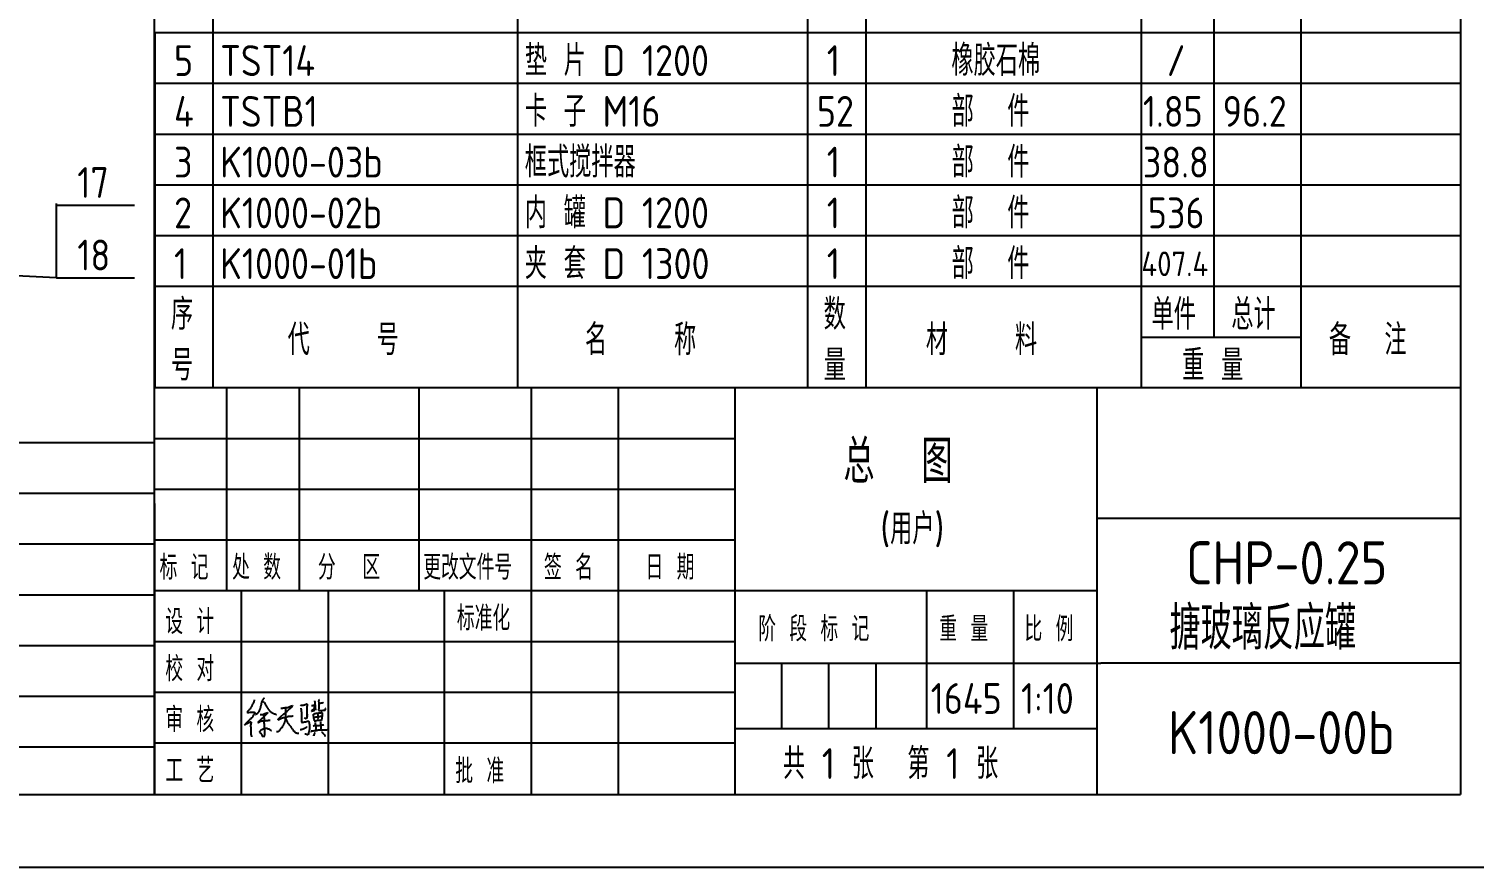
# Model space of a CAD drawing. Extents: x 26 to 65864, y -126 to 468.
# Drawn here: x 238.7 to 437.9, y -126.1 to -10.5 of the extents above; entities that cross this region are included whole.
import ezdxf

# ---------------------------------------------------------------- set-up
doc = ezdxf.new("R2010")
doc.units = 0
doc.layers.add('2', color=134, linetype='CONTINUOUS')
doc.layers.add('3', color=7, linetype='CONTINUOUS')
doc.styles.get("Standard").update_dxf_attribs({"font": 'gbenor.shx', "bigfont": 'gbcbig.shx'})

msp = doc.modelspace()

# ---------------------------------------------------------------- linework, layer by layer
at = {"layer": '2'}
for p, q in [((436.02, 457.87), (436.02, -116.13)), ((255.97, -116), (255.97, 44.97)), ((264.03, 44.97), (264.03, -60.03)), ((306.03, 44.97), (306.03, -60.03)), ((346.03, 44.97), (346.03, -60.03)), ((354.03, 44.97), (354.03, -60.03)), ((392.03, 44.97), (392.03, -60.03)), ((414.03, 44.97), (414.03, -60.03)), ((256.03, -11.03), (256.03, -60.03)), ((256.03, -46.03), (436.03, -46.03)), ((255.97, -60), (435.97, -60)), ((265.97, -88), (265.97, -60)), ((275.97, -88), (275.97, -60)), ((292.47, -88), (292.47, -60)), ((307.97, -88.5), (307.97, -60)), ((319.97, -91), (319.97, -60)), ((335.97, -60), (335.97, -116.13)), ((385.97, -116.13), (385.97, -60)), ((255.97, -76), (255.97, -116)), ((385.97, -78), (435.97, -78)), ((255.97, -81), (335.97, -81)), ((255.97, -88), (385.97, -88)), ((267.97, -116), (267.97, -88)), ((279.97, -116), (279.97, -88)), ((295.97, -116), (295.97, -88)), ((307.97, -116), (307.97, -88.5)), ((319.97, -116), (319.97, -88.5)), ((362.47, -107), (362.47, -88)), ((374.47, -107), (374.47, -88)), ((335.97, -98), (386.47, -98)), ((435.97, -98), (386.47, -98)), ((335.97, -107), (385.97, -107)), ((92.02, -116.13), (436.02, -116.13))]:
    msp.add_line(p, q, dxfattribs=at)
at = {"layer": '3'}
for p, q in [((402.03, 44.97), (402.03, -53.03)), ((256.03, -11.03), (436.03, -11.03)), ((256.03, -18.03), (436.03, -18.03)), ((256.03, -25.03), (436.03, -25.03)), ((256.03, -32.03), (436.03, -32.03)), ((242.46, -44.84), (242.46, -34.63)), ((242.46, -34.84), (253.21, -34.84)), ((256.03, -39.03), (436.03, -39.03)), ((162.77, -40.85), (242.4, -44.82)), ((242.46, -44.84), (253.21, -44.84)), ((242.46, -44.84), (253.21, -44.84)), ((392.03, -53.03), (414.03, -53.03)), ((76.59, -67.56), (255.97, -67.56)), ((255.97, -67), (335.97, -67)), ((76.59, -74.56), (255.97, -74.56)), ((255.97, -74), (335.97, -74)), ((76.59, -81.56), (255.97, -81.56)), ((76.59, -88.56), (255.97, -88.56)), ((76.59, -95.56), (255.97, -95.56)), ((255.97, -95), (335.97, -95)), ((342.47, -107), (342.47, -98)), ((348.97, -107), (348.97, -98)), ((355.47, -107), (355.47, -98)), ((76.65, -102.56), (255.97, -102.56)), ((255.97, -102), (335.97, -102)), ((269.56, -103.57), (269.52, -103.62)), ((269.59, -103.5), (269.56, -103.57)), ((269.62, -103.43), (269.59, -103.5)), ((269.65, -103.35), (269.62, -103.43)), ((269.68, -103.26), (269.65, -103.35)), ((269.7, -103.18), (269.68, -103.26)), ((269.72, -103.1), (269.7, -103.18)), ((269.73, -103.05), (269.72, -103.1)), ((270.69, -103.58), (270.68, -103.63)), ((270.7, -103.52), (270.69, -103.58)), ((270.71, -103.47), (270.7, -103.52)), ((270.72, -103.41), (270.71, -103.47)), ((270.74, -103.35), (270.72, -103.41)), ((270.76, -103.29), (270.74, -103.35)), ((270.78, -103.23), (270.76, -103.29)), ((270.82, -103.18), (270.78, -103.23)), ((270.81, -103.22), (270.79, -103.21)), ((270.85, -103.25), (270.81, -103.22)), ((270.85, -103.12), (270.82, -103.18)), ((270.89, -103.07), (270.85, -103.12)), ((270.88, -103.27), (270.85, -103.25)), ((270.91, -103.29), (270.88, -103.27)), ((270.93, -103.02), (270.89, -103.07)), ((270.94, -103.31), (270.91, -103.29)), ((270.97, -102.97), (270.93, -103.02)), ((270.96, -103.34), (270.94, -103.31)), ((270.99, -103.36), (270.96, -103.34)), ((271, -102.92), (270.97, -102.97)), ((271.02, -103.38), (270.99, -103.36)), ((271.03, -102.87), (271, -102.92)), ((271.06, -103.41), (271.02, -103.38)), ((271.06, -102.82), (271.03, -102.87)), ((271.06, -102.82), (271.08, -102.79)), ((271.09, -103.43), (271.06, -103.41)), ((271.09, -102.85), (271.1, -102.79)), ((271.11, -103.44), (271.09, -103.43)), ((271.13, -103.45), (271.11, -103.44)), ((271.14, -103.44), (271.17, -103.56)), ((271.17, -103.56), (271.22, -103.67)), ((278.08, -103.27), (278.07, -103.19)), ((278.08, -103.27), (278.08, -103.36)), ((278.08, -103.36), (278.09, -103.46)), ((278.09, -103.46), (278.1, -103.54)), ((278.1, -103.54), (278.1, -103.62)), ((278.62, -103.14), (278.61, -103.21)), ((278.61, -103.21), (278.61, -103.27)), ((278.61, -103.27), (278.61, -103.33)), ((278.61, -103.33), (278.62, -103.39)), ((278.62, -103.01), (278.62, -103.08)), ((278.62, -103.08), (278.62, -103.14)), ((278.62, -103.39), (278.63, -103.44)), ((278.63, -103.44), (278.63, -103.5)), ((278.63, -103.5), (278.64, -103.55)), ((278.64, -103.55), (278.64, -103.6)), ((278.64, -103.57), (278.66, -103.56)), ((278.64, -103.6), (278.64, -103.66)), ((278.67, -102.9), (278.66, -102.9)), ((278.66, -103.56), (278.69, -103.55)), ((278.69, -103.55), (278.73, -103.54)), ((278.73, -103.54), (278.77, -103.53)), ((278.77, -103.53), (278.81, -103.51)), ((278.81, -103.51), (278.86, -103.5)), ((278.86, -103.5), (278.9, -103.49)), ((278.9, -103.49), (278.95, -103.48)), ((278.95, -103.48), (278.99, -103.48)), ((278.99, -103.48), (279.03, -103.47)), ((279.03, -103.47), (279.07, -103.46)), ((279.07, -103.46), (279.11, -103.46)), ((279.11, -103.46), (279.15, -103.46)), ((279.15, -103.46), (279.18, -103.45)), ((279.18, -103.45), (279.21, -103.44)), ((279.21, -103.44), (279.23, -103.43)), ((279.23, -103.43), (279.25, -103.41)), ((279.25, -103.41), (279.27, -103.4)), ((279.27, -103.4), (279.28, -103.38)), ((279.28, -103.38), (279.29, -103.37)), ((268.8, -104.67), (268.76, -104.73)), ((268.76, -104.73), (268.76, -104.77)), ((268.76, -104.77), (268.83, -104.8)), ((268.86, -104.61), (268.8, -104.67)), ((268.83, -104.8), (268.98, -104.8)), ((268.93, -104.54), (268.86, -104.61)), ((268.99, -104.48), (268.93, -104.54)), ((268.98, -104.8), (269.17, -104.78)), ((269.05, -104.42), (268.99, -104.48)), ((269.09, -104.37), (269.05, -104.42)), ((269.13, -104.33), (269.09, -104.37)), ((269.16, -104.28), (269.13, -104.33)), ((269.2, -104.23), (269.16, -104.28)), ((269.17, -104.78), (269.39, -104.76)), ((269.23, -104.18), (269.2, -104.23)), ((269.27, -104.13), (269.23, -104.18)), ((269.3, -104.08), (269.27, -104.13)), ((269.34, -105.59), (269.28, -105.64)), ((269.33, -104.02), (269.3, -104.08)), ((269.35, -103.97), (269.33, -104.02)), ((269.39, -105.54), (269.34, -105.59)), ((269.38, -103.91), (269.35, -103.97)), ((269.41, -103.85), (269.38, -103.91)), ((269.39, -104.76), (269.58, -104.75)), ((269.44, -105.49), (269.39, -105.54)), ((269.43, -103.79), (269.41, -103.85)), ((269.46, -103.73), (269.43, -103.79)), ((269.48, -105.44), (269.44, -105.49)), ((269.49, -103.68), (269.46, -103.73)), ((269.51, -105.39), (269.48, -105.44)), ((269.52, -103.62), (269.49, -103.68)), ((269.53, -105.34), (269.51, -105.39)), ((269.55, -105.29), (269.53, -105.34)), ((269.59, -105.22), (269.55, -105.29)), ((269.58, -104.75), (269.72, -104.77)), ((269.63, -105.15), (269.59, -105.22)), ((269.69, -105.06), (269.63, -105.15)), ((269.75, -104.97), (269.69, -105.06)), ((269.72, -104.77), (269.79, -104.81)), ((269.79, -104.88), (269.75, -104.97)), ((269.79, -104.81), (269.79, -104.88)), ((269.95, -105.11), (269.92, -105.13)), ((270, -105.07), (269.95, -105.11)), ((270.05, -105.04), (270, -105.07)), ((270.11, -104.99), (270.05, -105.04)), ((270.16, -104.95), (270.11, -104.99)), ((270.2, -104.91), (270.16, -104.95)), ((270.24, -104.86), (270.2, -104.91)), ((270.27, -104.81), (270.24, -104.86)), ((270.3, -104.76), (270.27, -104.81)), ((270.33, -104.71), (270.3, -104.76)), ((270.36, -104.65), (270.33, -104.71)), ((270.4, -104.58), (270.36, -104.65)), ((270.43, -104.52), (270.4, -104.58)), ((270.46, -104.45), (270.43, -104.52)), ((270.49, -104.38), (270.46, -104.45)), ((270.51, -104.31), (270.49, -104.38)), ((270.53, -104.24), (270.51, -104.31)), ((270.55, -104.17), (270.53, -104.24)), ((270.53, -105.08), (270.59, -105.07)), ((270.57, -104.11), (270.55, -104.17)), ((270.58, -104.05), (270.57, -104.11)), ((270.6, -103.99), (270.58, -104.05)), ((270.59, -105.07), (270.66, -105.07)), ((270.61, -103.93), (270.6, -103.99)), ((270.63, -103.88), (270.61, -103.93)), ((270.64, -103.83), (270.63, -103.88)), ((270.65, -103.78), (270.64, -103.83)), ((270.66, -103.73), (270.65, -103.78)), ((270.67, -103.68), (270.66, -103.73)), ((270.66, -105.07), (270.74, -105.07)), ((270.68, -103.63), (270.67, -103.68)), ((270.74, -105.07), (270.81, -105.07)), ((271.05, -105.4), (270.75, -105.67)), ((270.81, -105.07), (270.88, -105.07)), ((270.88, -105.07), (270.93, -105.06)), ((270.93, -105.06), (270.98, -105.05)), ((270.97, -105.05), (270.99, -105.14)), ((270.98, -105.05), (271.03, -105.04)), ((270.99, -105.14), (271.02, -105.26)), ((271.02, -105.26), (271.04, -105.38)), ((271.03, -105.04), (271.1, -105.01)), ((271.04, -105.38), (271.06, -105.51)), ((271.32, -105.15), (271.05, -105.4)), ((271.06, -105.51), (271.08, -105.62)), ((271.1, -105.01), (271.2, -104.96)), ((271.2, -104.96), (271.32, -104.9)), ((271.22, -103.67), (271.27, -103.76)), ((271.27, -103.76), (271.32, -103.84)), ((271.32, -103.84), (271.38, -103.91)), ((271.32, -104.9), (271.45, -104.85)), ((271.51, -104.95), (271.32, -105.15)), ((271.38, -103.91), (271.42, -103.98)), ((271.42, -103.98), (271.47, -104.05)), ((271.45, -104.85), (271.55, -104.82)), ((271.47, -104.05), (271.5, -104.11)), ((271.5, -104.11), (271.54, -104.17)), ((271.58, -104.85), (271.51, -104.95)), ((271.54, -104.17), (271.58, -104.23)), ((271.55, -104.82), (271.58, -104.85)), ((271.58, -104.23), (271.61, -104.29)), ((271.61, -104.29), (271.65, -104.34)), ((271.65, -104.34), (271.69, -104.4)), ((271.69, -104.4), (271.74, -104.45)), ((271.74, -104.45), (271.79, -104.51)), ((271.79, -104.51), (271.84, -104.57)), ((271.84, -104.57), (271.9, -104.63)), ((271.9, -104.63), (271.96, -104.68)), ((271.96, -104.68), (272.02, -104.73)), ((272.02, -104.73), (272.08, -104.78)), ((272.08, -104.78), (272.14, -104.82)), ((272.14, -104.82), (272.19, -104.85)), ((272.19, -104.85), (272.24, -104.87)), ((272.24, -104.87), (272.29, -104.89)), ((272.29, -104.89), (272.34, -104.91)), ((272.34, -104.91), (272.39, -104.93)), ((272.39, -104.93), (272.44, -104.95)), ((272.44, -104.95), (272.49, -104.97)), ((272.49, -104.97), (272.55, -104.99)), ((272.55, -104.99), (272.6, -105.01)), ((272.6, -105.01), (272.65, -105.03)), ((272.65, -105.03), (272.7, -105.05)), ((272.7, -105.05), (272.75, -105.07)), ((272.75, -105.07), (272.79, -105.09)), ((272.79, -105.09), (272.82, -105.1)), ((273.37, -105.39), (273.08, -105.66)), ((273.29, -105.66), (273.47, -105.57)), ((273.77, -105.04), (273.37, -105.39)), ((273.38, -104.23), (273.44, -104.22)), ((273.44, -104.22), (273.52, -104.2)), ((273.47, -105.57), (273.61, -105.52)), ((273.52, -104.2), (273.61, -104.19)), ((273.61, -104.19), (273.7, -104.18)), ((273.61, -105.52), (273.72, -105.5)), ((273.7, -104.18), (273.79, -104.16)), ((273.72, -105.5), (273.81, -105.5)), ((274.2, -104.65), (273.77, -105.04)), ((273.79, -104.16), (273.88, -104.15)), ((273.81, -105.5), (273.88, -105.51)), ((273.88, -104.15), (273.96, -104.14)), ((273.88, -105.51), (273.95, -105.51)), ((273.95, -105.51), (274.01, -105.49)), ((273.96, -104.14), (274.03, -104.14)), ((274.01, -105.49), (274.08, -105.47)), ((274.04, -104.37), (274.02, -104.44)), ((274.02, -104.44), (274.02, -104.52)), ((274.02, -104.52), (274.02, -104.61)), ((274.02, -104.61), (274.02, -104.69)), ((274.02, -104.69), (274.03, -104.77)), ((274.02, -105.53), (274.05, -105.6)), ((274.03, -105.55), (274.02, -105.64)), ((274.03, -104.14), (274.1, -104.13)), ((274.03, -104.77), (274.04, -104.84)), ((274.04, -105.36), (274.03, -105.46)), ((274.03, -105.46), (274.03, -105.55)), ((274.06, -104.3), (274.04, -104.37)), ((274.04, -104.84), (274.04, -104.91)), ((274.04, -104.91), (274.05, -104.97)), ((274.05, -104.97), (274.04, -105.03)), ((274.04, -105.03), (274.04, -105.1)), ((274.04, -105.1), (274.04, -105.17)), ((274.04, -105.17), (274.04, -105.26)), ((274.04, -105.26), (274.04, -105.36)), ((274.05, -105.6), (274.09, -105.7)), ((274.08, -104.24), (274.06, -104.3)), ((274.11, -104.19), (274.08, -104.24)), ((274.08, -105.47), (274.15, -105.43)), ((274.1, -104.13), (274.16, -104.13)), ((274.13, -104.16), (274.11, -104.19)), ((274.15, -105.43), (274.22, -105.4)), ((274.16, -104.13), (274.21, -104.13)), ((274.6, -104.29), (274.2, -104.65)), ((274.21, -104.13), (274.27, -104.13)), ((274.22, -105.4), (274.29, -105.37)), ((274.27, -104.13), (274.33, -104.11)), ((274.29, -105.37), (274.36, -105.35)), ((274.33, -104.11), (274.43, -104.08)), ((274.36, -105.35), (274.44, -105.33)), ((274.43, -104.08), (274.55, -104.02)), ((274.44, -105.33), (274.51, -105.32)), ((274.51, -105.32), (274.59, -105.31)), ((274.55, -104.02), (274.72, -103.94)), ((274.59, -105.31), (274.68, -105.31)), ((274.89, -104.01), (274.6, -104.29)), ((274.68, -105.31), (274.77, -105.3)), ((274.72, -103.94), (274.88, -103.87)), ((274.77, -105.3), (274.86, -105.29)), ((274.86, -105.29), (274.95, -105.29)), ((274.88, -103.87), (274.99, -103.83)), ((275.01, -103.87), (274.89, -104.01)), ((274.95, -105.29), (275.02, -105.28)), ((274.99, -103.83), (275.01, -103.87)), ((275.02, -105.28), (275.09, -105.28)), ((276.09, -103.82), (276.14, -103.81)), ((276.14, -103.81), (276.21, -103.81)), ((276.16, -104.2), (276.16, -104.24)), ((276.16, -104.24), (276.17, -104.31)), ((276.17, -104.31), (276.18, -104.39)), ((276.18, -104.39), (276.19, -104.48)), ((276.19, -104.48), (276.2, -104.58)), ((276.2, -104.58), (276.21, -104.67)), ((276.21, -103.81), (276.29, -103.8)), ((276.21, -104.67), (276.23, -104.77)), ((276.23, -104.77), (276.24, -104.87)), ((276.24, -104.87), (276.24, -104.96)), ((276.24, -104.96), (276.25, -105.05)), ((276.25, -105.29), (276.24, -105.37)), ((276.24, -105.37), (276.24, -105.46)), ((276.24, -105.46), (276.24, -105.55)), ((276.24, -105.55), (276.25, -105.66)), ((276.25, -105.05), (276.25, -105.13)), ((276.25, -105.13), (276.25, -105.21)), ((276.25, -105.21), (276.25, -105.29)), ((276.29, -103.8), (276.37, -103.79)), ((276.37, -103.79), (276.44, -103.78)), ((276.44, -103.78), (276.51, -103.78)), ((276.51, -103.78), (276.57, -103.77)), ((276.57, -103.77), (276.62, -103.76)), ((276.62, -103.76), (276.68, -103.74)), ((276.66, -105.54), (276.65, -105.53)), ((276.67, -105.56), (276.66, -105.54)), ((276.69, -105.58), (276.67, -105.56)), ((276.68, -103.74), (276.74, -103.72)), ((276.7, -105.6), (276.69, -105.58)), ((276.72, -105.61), (276.7, -105.6)), ((276.74, -103.72), (276.81, -103.68)), ((276.81, -103.68), (276.87, -103.65)), ((276.87, -103.65), (276.94, -103.63)), ((276.94, -103.63), (276.99, -103.63)), ((276.97, -105.59), (276.96, -105.61)), ((276.98, -104.09), (276.97, -104.16)), ((276.97, -104.16), (276.97, -104.22)), ((276.97, -104.22), (276.97, -104.27)), ((276.97, -104.27), (276.97, -104.32)), ((276.97, -104.32), (276.98, -104.37)), ((276.98, -105.56), (276.97, -105.59)), ((277, -103.99), (276.98, -104.09)), ((276.98, -104.37), (276.98, -104.42)), ((276.98, -104.42), (276.98, -104.48)), ((276.98, -104.48), (276.99, -104.55)), ((276.99, -105.5), (276.98, -105.53)), ((276.98, -105.53), (276.98, -105.56)), ((276.99, -103.63), (277.02, -103.65)), ((276.99, -104.55), (276.99, -104.62)), ((276.99, -104.62), (276.99, -104.7)), ((276.99, -104.7), (276.99, -104.79)), ((276.99, -104.79), (277, -104.89)), ((277, -105.42), (276.99, -105.46)), ((276.99, -105.46), (276.99, -105.5)), ((277.02, -103.89), (277, -103.99)), ((277, -104.89), (277, -105)), ((277, -105), (277.01, -105.12)), ((277.01, -105.34), (277, -105.38)), ((277, -105.38), (277, -105.42)), ((277.01, -105.13), (277.01, -105.12)), ((277.01, -105.12), (277.01, -105.18)), ((277.01, -105.15), (277.01, -105.13)), ((277.01, -105.17), (277.01, -105.15)), ((277.01, -105.19), (277.01, -105.17)), ((277.01, -105.21), (277.01, -105.19)), ((277.01, -105.23), (277.01, -105.21)), ((277.01, -105.24), (277.01, -105.23)), ((277.01, -105.25), (277.01, -105.24)), ((277.01, -105.26), (277.01, -105.25)), ((277.01, -105.27), (277.01, -105.26)), ((277.01, -105.28), (277.01, -105.27)), ((277.01, -105.29), (277.01, -105.28)), ((277.01, -105.28), (277.01, -105.3)), ((277.01, -105.3), (277.01, -105.29)), ((277.01, -105.31), (277.01, -105.3)), ((277.01, -105.3), (277.01, -105.3)), ((277.01, -105.3), (277.01, -105.34)), ((277.02, -103.65), (277.03, -103.71)), ((277.03, -103.79), (277.02, -103.89)), ((277.03, -103.71), (277.03, -103.79)), ((277.6, -103.82), (277.61, -103.82)), ((277.61, -103.82), (277.65, -103.82)), ((277.64, -104.57), (277.61, -104.6)), ((277.61, -104.6), (277.62, -104.6)), ((277.62, -104.6), (277.66, -104.6)), ((277.68, -104.54), (277.64, -104.57)), ((277.65, -103.82), (277.69, -103.83)), ((277.66, -104.6), (277.72, -104.59)), ((277.75, -104.49), (277.68, -104.54)), ((277.69, -103.83), (277.73, -103.83)), ((277.72, -104.59), (277.78, -104.58)), ((277.73, -103.83), (277.78, -103.82)), ((277.81, -104.44), (277.75, -104.49)), ((277.78, -103.82), (277.83, -103.81)), ((277.78, -104.58), (277.84, -104.56)), ((277.87, -104.4), (277.81, -104.44)), ((277.83, -103.81), (277.88, -103.8)), ((277.84, -104.56), (277.89, -104.55)), ((277.86, -105.04), (277.86, -105.08)), ((277.86, -105.08), (277.86, -105.13)), ((277.86, -105.13), (277.87, -105.19)), ((277.92, -104.35), (277.87, -104.4)), ((277.87, -105.19), (277.87, -105.25)), ((277.87, -105.25), (277.87, -105.31)), ((277.87, -105.31), (277.88, -105.35)), ((277.88, -103.8), (277.93, -103.8)), ((277.88, -105.35), (277.88, -105.39)), ((277.88, -105.39), (277.88, -105.43)), ((277.88, -105.43), (277.89, -105.46)), ((277.89, -104.55), (277.93, -104.54)), ((277.89, -105.46), (277.89, -105.49)), ((277.89, -105.49), (277.9, -105.52)), ((277.9, -105.52), (277.9, -105.55)), ((277.9, -105.55), (277.91, -105.59)), ((277.91, -105.59), (277.91, -105.62)), ((277.95, -104.31), (277.92, -104.35)), ((277.92, -105), (277.95, -104.99)), ((277.93, -103.8), (277.97, -103.8)), ((277.93, -104.54), (277.96, -104.53)), ((277.97, -104.27), (277.95, -104.31)), ((277.95, -104.99), (278, -104.97)), ((277.96, -104.53), (277.99, -104.52)), ((277.97, -103.8), (278, -103.8)), ((277.98, -104.23), (277.97, -104.27)), ((277.97, -105.47), (278, -105.46)), ((277.99, -104.15), (277.98, -104.19)), ((277.98, -104.19), (277.98, -104.23)), ((278, -104.06), (277.99, -104.11)), ((277.99, -104.11), (277.99, -104.15)), ((277.99, -104.52), (278.01, -104.51)), ((278, -103.8), (278.02, -103.82)), ((278.01, -103.98), (278, -104.02)), ((278, -104.02), (278, -104.06)), ((278, -104.97), (278.06, -104.96)), ((278, -105.46), (278.06, -105.45)), ((278.02, -103.93), (278.01, -103.98)), ((278.01, -104.51), (278.03, -104.5)), ((278.02, -103.82), (278.02, -103.85)), ((278.02, -103.85), (278.02, -103.89)), ((278.02, -103.89), (278.02, -103.93)), ((278.03, -104.5), (278.04, -104.49)), ((278.04, -104.49), (278.06, -104.48)), ((278.06, -104.48), (278.07, -104.47)), ((278.06, -104.96), (278.12, -104.94)), ((278.06, -105.45), (278.12, -105.44)), ((278.07, -104.47), (278.07, -104.47)), ((278.1, -103.62), (278.1, -103.69)), ((278.1, -103.69), (278.11, -103.74)), ((278.11, -103.74), (278.11, -103.8)), ((278.11, -103.8), (278.12, -103.86)), ((278.12, -103.86), (278.13, -103.93)), ((278.12, -104.94), (278.18, -104.93)), ((278.12, -105.44), (278.19, -105.42)), ((278.13, -103.93), (278.14, -104.01)), ((278.15, -104.15), (278.13, -104.17)), ((278.13, -104.17), (278.13, -104.17)), ((278.14, -104.01), (278.15, -104.09)), ((278.15, -104.09), (278.15, -104.15)), ((278.15, -104.18), (278.15, -104.2)), ((278.15, -104.2), (278.15, -104.22)), ((278.15, -104.22), (278.15, -104.25)), ((278.15, -104.25), (278.15, -104.27)), ((278.15, -104.27), (278.15, -104.3)), ((278.15, -104.3), (278.16, -104.32)), ((278.16, -104.32), (278.16, -104.35)), ((278.16, -104.35), (278.17, -104.37)), ((278.17, -104.37), (278.17, -104.39)), ((278.17, -104.39), (278.18, -104.41)), ((278.18, -104.41), (278.18, -104.43)), ((278.18, -104.43), (278.18, -104.45)), ((278.18, -104.45), (278.18, -104.47)), ((278.18, -104.47), (278.18, -104.48)), ((278.18, -104.48), (278.18, -104.49)), ((278.18, -104.93), (278.23, -104.92)), ((278.19, -105.42), (278.25, -105.41)), ((278.23, -104.92), (278.29, -104.91)), ((278.25, -105.41), (278.31, -105.41)), ((278.29, -104.91), (278.33, -104.91)), ((278.31, -105.41), (278.37, -105.4)), ((278.33, -104.91), (278.38, -104.9)), ((278.37, -105.4), (278.42, -105.39)), ((278.38, -104.9), (278.43, -104.9)), ((278.42, -105.39), (278.47, -105.39)), ((278.43, -104.9), (278.48, -104.89)), ((278.46, -104.94), (278.46, -104.96)), ((278.46, -104.96), (278.47, -105)), ((278.47, -105), (278.47, -105.05)), ((278.47, -105.05), (278.48, -105.1)), ((278.47, -105.39), (278.52, -105.38)), ((278.48, -104.89), (278.52, -104.89)), ((278.48, -105.1), (278.48, -105.15)), ((278.48, -105.15), (278.48, -105.19)), ((278.48, -105.19), (278.49, -105.23)), ((278.49, -105.23), (278.49, -105.27)), ((278.49, -105.27), (278.49, -105.31)), ((278.49, -105.31), (278.49, -105.35)), ((278.49, -105.35), (278.49, -105.39)), ((278.49, -105.39), (278.49, -105.42)), ((278.49, -105.42), (278.49, -105.46)), ((278.49, -105.46), (278.49, -105.5)), ((278.49, -105.5), (278.5, -105.54)), ((278.5, -105.54), (278.5, -105.58)), ((278.5, -105.58), (278.51, -105.61)), ((278.52, -104.89), (278.57, -104.88)), ((278.52, -105.38), (278.56, -105.37)), ((278.56, -105.37), (278.6, -105.37)), ((278.57, -104.88), (278.61, -104.87)), ((278.6, -104.41), (278.59, -104.44)), ((278.59, -104.44), (278.59, -104.46)), ((278.59, -104.46), (278.59, -104.48)), ((278.59, -104.48), (278.6, -104.5)), ((278.61, -104.35), (278.6, -104.38)), ((278.6, -104.38), (278.6, -104.41)), ((278.6, -104.5), (278.62, -104.51)), ((278.6, -105.37), (278.65, -105.36)), ((278.62, -104.32), (278.61, -104.35)), ((278.61, -104.87), (278.65, -104.86)), ((278.63, -104.29), (278.62, -104.32)), ((278.62, -104.51), (278.64, -104.52)), ((278.64, -103.66), (278.63, -103.71)), ((278.64, -104.04), (278.63, -104.06)), ((278.63, -104.06), (278.63, -104.08)), ((278.63, -104.08), (278.63, -104.1)), ((278.63, -104.1), (278.63, -104.12)), ((278.63, -104.12), (278.63, -104.14)), ((278.63, -104.14), (278.63, -104.15)), ((278.63, -104.15), (278.63, -104.17)), ((278.63, -104.17), (278.63, -104.19)), ((278.63, -104.19), (278.63, -104.21)), ((278.64, -104.2), (278.63, -104.19)), ((278.63, -104.21), (278.63, -104.24)), ((278.63, -104.24), (278.63, -104.26)), ((278.63, -104.26), (278.63, -104.29)), ((278.64, -103.74), (278.64, -103.76)), ((278.64, -103.76), (278.64, -103.8)), ((278.64, -103.8), (278.64, -103.83)), ((278.64, -103.83), (278.64, -103.87)), ((278.64, -103.87), (278.64, -103.91)), ((278.64, -103.91), (278.64, -103.94)), ((278.64, -103.94), (278.64, -103.97)), ((278.64, -103.97), (278.64, -103.99)), ((278.64, -103.99), (278.64, -104.02)), ((278.64, -104.02), (278.64, -104.04)), ((278.64, -104.52), (278.67, -104.53)), ((278.65, -104.86), (278.69, -104.86)), ((278.65, -105.36), (278.69, -105.35)), ((278.67, -104.53), (278.7, -104.54)), ((278.69, -104.86), (278.73, -104.85)), ((278.69, -105.35), (278.74, -105.34)), ((278.7, -104.54), (278.73, -104.54)), ((278.73, -104.54), (278.75, -104.54)), ((278.73, -104.85), (278.76, -104.85)), ((278.74, -105.34), (278.78, -105.34)), ((278.75, -104.54), (278.77, -104.54)), ((278.76, -104.85), (278.8, -104.84)), ((278.77, -104.54), (278.79, -104.54)), ((278.78, -105.34), (278.83, -105.33)), ((278.79, -104.54), (278.81, -104.54)), ((278.8, -104.84), (278.85, -104.83)), ((278.81, -104.54), (278.84, -104.54)), ((278.83, -105.33), (278.88, -105.33)), ((278.84, -104.54), (278.86, -104.53)), ((278.85, -104.83), (278.9, -104.83)), ((278.86, -104.53), (278.89, -104.53)), ((278.88, -105.33), (278.92, -105.33)), ((278.89, -104.53), (278.92, -104.53)), ((278.9, -104.83), (278.95, -104.82)), ((278.92, -104.53), (278.96, -104.52)), ((278.92, -105.33), (278.95, -105.33)), ((278.95, -104.82), (279, -104.82)), ((278.96, -104.52), (278.99, -104.52)), ((278.99, -104.52), (279.03, -104.52)), ((279, -104.82), (279.05, -104.82)), ((279.03, -104.52), (279.08, -104.51)), ((279.04, -105.52), (279.03, -105.56)), ((279.03, -105.56), (279.03, -105.57)), ((279.03, -105.56), (279.03, -105.59)), ((279.03, -105.57), (279.03, -105.6)), ((279.03, -105.59), (279.03, -105.62)), ((279.03, -105.6), (279.03, -105.62)), ((279.05, -105.49), (279.04, -105.52)), ((279.05, -104.82), (279.08, -104.83)), ((279.06, -105.45), (279.05, -105.49)), ((279.07, -105.41), (279.06, -105.45)), ((279.08, -105.37), (279.07, -105.41)), ((279.08, -104.51), (279.12, -104.51)), ((279.08, -104.83), (279.1, -104.86)), ((279.09, -105.32), (279.08, -105.37)), ((279.1, -104.96), (279.09, -104.99)), ((279.09, -104.99), (279.09, -105.03)), ((279.09, -105.03), (279.09, -105.06)), ((279.09, -105.06), (279.09, -105.09)), ((279.09, -105.09), (279.1, -105.13)), ((279.1, -105.28), (279.09, -105.32)), ((279.1, -104.86), (279.11, -104.89)), ((279.11, -104.89), (279.1, -104.92)), ((279.1, -104.92), (279.1, -104.96)), ((279.1, -105.13), (279.1, -105.16)), ((279.1, -105.16), (279.1, -105.2)), ((279.1, -105.2), (279.1, -105.24)), ((279.1, -105.24), (279.1, -105.28)), ((279.12, -104.51), (279.16, -104.51)), ((279.16, -104.51), (279.2, -104.5)), ((279.2, -104.5), (279.24, -104.5)), ((279.24, -104.5), (279.28, -104.49)), ((279.28, -104.49), (279.31, -104.49)), ((279.31, -104.49), (279.35, -104.48)), ((279.35, -104.48), (279.38, -104.48)), ((279.38, -104.48), (279.41, -104.48)), ((279.41, -104.48), (279.43, -104.47)), ((279.43, -104.47), (279.46, -104.47)), ((279.46, -104.47), (279.48, -104.47)), ((279.48, -104.47), (279.5, -104.47)), ((279.5, -104.47), (279.52, -104.46)), ((279.52, -104.26), (279.51, -104.25)), ((279.53, -104.27), (279.52, -104.26)), ((279.52, -104.46), (279.54, -104.45)), ((279.54, -104.28), (279.53, -104.27)), ((279.55, -104.3), (279.54, -104.28)), ((279.54, -104.45), (279.55, -104.44)), ((279.56, -104.31), (279.55, -104.3)), ((279.55, -104.44), (279.56, -104.43)), ((279.57, -104.33), (279.56, -104.31)), ((279.56, -104.43), (279.57, -104.41)), ((279.57, -104.35), (279.57, -104.33)), ((279.57, -104.37), (279.57, -104.35)), ((279.57, -104.39), (279.57, -104.37)), ((279.57, -104.41), (279.57, -104.39)), ((268.37, -106.56), (268.53, -106.45)), ((268.39, -106.54), (268.37, -106.56)), ((268.42, -106.49), (268.39, -106.54)), ((268.46, -106.44), (268.42, -106.49)), ((268.51, -106.38), (268.46, -106.44)), ((268.57, -106.32), (268.51, -106.38)), ((268.53, -106.45), (268.71, -106.34)), ((268.63, -106.26), (268.57, -106.32)), ((268.69, -106.19), (268.63, -106.26)), ((268.76, -106.13), (268.69, -106.19)), ((268.71, -106.34), (268.9, -106.24)), ((268.83, -106.06), (268.76, -106.13)), ((268.9, -106), (268.83, -106.06)), ((268.97, -105.93), (268.9, -106)), ((268.9, -106.24), (269.07, -106.16)), ((269.03, -105.87), (268.97, -105.93)), ((269.09, -105.81), (269.03, -105.87)), ((269.07, -106.16), (269.2, -106.11)), ((269.16, -105.75), (269.09, -105.81)), ((269.22, -105.7), (269.16, -105.75)), ((269.2, -106.11), (269.28, -106.11)), ((269.28, -105.64), (269.22, -105.7)), ((269.24, -106.44), (269.23, -106.55)), ((269.23, -106.55), (269.23, -106.65)), ((269.23, -106.65), (269.23, -106.74)), ((269.23, -106.74), (269.24, -106.83)), ((269.26, -106.34), (269.24, -106.44)), ((269.24, -106.83), (269.25, -106.92)), ((269.25, -106.92), (269.26, -107)), ((269.26, -107.26), (269.25, -107.35)), ((269.25, -107.35), (269.25, -107.44)), ((269.25, -107.44), (269.25, -107.54)), ((269.25, -107.54), (269.26, -107.64)), ((269.29, -106.24), (269.26, -106.34)), ((269.26, -107), (269.26, -107.09)), ((269.26, -107.09), (269.26, -107.17)), ((269.26, -107.17), (269.26, -107.26)), ((269.28, -106.11), (269.3, -106.16)), ((269.3, -106.16), (269.29, -106.24)), ((270.29, -106.1), (270.22, -106.19)), ((270.22, -106.19), (270.25, -106.2)), ((270.25, -106.2), (270.35, -106.15)), ((270.48, -105.92), (270.29, -106.1)), ((270.35, -106.15), (270.48, -106.08)), ((270.75, -105.67), (270.48, -105.92)), ((270.48, -106.08), (270.62, -106.02)), ((270.51, -107.45), (270.53, -107.39)), ((270.52, -107.51), (270.51, -107.45)), ((270.54, -107.57), (270.52, -107.51)), ((270.53, -107.39), (270.57, -107.33)), ((270.58, -107.63), (270.54, -107.57)), ((270.57, -107.33), (270.63, -107.27)), ((270.62, -106.02), (270.74, -105.97)), ((270.63, -107.27), (270.7, -107.22)), ((270.7, -107.22), (270.78, -107.17)), ((270.74, -105.97), (270.83, -105.96)), ((270.78, -107.17), (270.87, -107.12)), ((270.83, -105.96), (270.91, -105.95)), ((270.87, -107.12), (270.96, -107.07)), ((270.91, -105.95), (270.99, -105.96)), ((270.96, -107.07), (271.05, -107.04)), ((270.99, -105.96), (271.06, -105.96)), ((271.05, -107.04), (271.15, -107.01)), ((271.07, -105.93), (271.06, -105.99)), ((271.06, -105.96), (271.13, -105.96)), ((271.06, -105.99), (271.06, -106.06)), ((271.06, -106.06), (271.06, -106.13)), ((271.06, -106.13), (271.07, -106.21)), ((271.08, -105.8), (271.07, -105.86)), ((271.07, -105.86), (271.07, -105.93)), ((271.07, -106.21), (271.07, -106.3)), ((271.07, -106.3), (271.08, -106.38)), ((271.08, -105.62), (271.08, -105.72)), ((271.08, -105.72), (271.08, -105.8)), ((271.08, -106.38), (271.09, -106.48)), ((271.09, -106.48), (271.09, -106.57)), ((271.09, -106.57), (271.09, -106.67)), ((271.09, -106.67), (271.1, -106.77)), ((271.1, -106.77), (271.1, -106.86)), ((271.1, -106.86), (271.11, -106.95)), ((271.11, -106.95), (271.11, -107.03)), ((271.11, -107.03), (271.12, -107.11)), ((271.12, -107.11), (271.13, -107.19)), ((271.13, -105.96), (271.21, -105.95)), ((271.13, -107.19), (271.14, -107.27)), ((271.14, -107.27), (271.14, -107.35)), ((271.14, -107.35), (271.15, -107.43)), ((271.15, -107.01), (271.25, -106.99)), ((271.15, -107.43), (271.15, -107.51)), ((271.15, -107.51), (271.16, -107.59)), ((271.16, -107.59), (271.15, -107.66)), ((271.21, -105.95), (271.3, -105.93)), ((271.25, -106.99), (271.35, -106.98)), ((271.3, -105.93), (271.39, -105.92)), ((271.35, -106.98), (271.46, -106.99)), ((271.39, -105.92), (271.49, -105.9)), ((271.46, -106.99), (271.56, -107.01)), ((271.49, -105.9), (271.59, -105.89)), ((271.56, -107.01), (271.66, -107.04)), ((271.59, -105.89), (271.68, -105.88)), ((271.66, -107.04), (271.76, -107.08)), ((271.68, -105.88), (271.78, -105.88)), ((271.76, -107.08), (271.85, -107.12)), ((271.78, -105.88), (271.86, -105.87)), ((271.85, -107.12), (271.94, -107.18)), ((271.86, -105.87), (271.93, -105.87)), ((271.94, -107.18), (272.01, -107.23)), ((272.01, -107.23), (272.08, -107.28)), ((272.08, -107.28), (272.11, -107.31)), ((272.84, -107.48), (272.81, -107.47)), ((272.89, -107.49), (272.84, -107.48)), ((272.94, -107.49), (272.89, -107.49)), ((273, -107.49), (272.94, -107.49)), ((273.08, -105.66), (272.97, -105.79)), ((272.97, -105.79), (272.99, -105.8)), ((272.99, -105.8), (273.12, -105.75)), ((273.05, -107.47), (273, -107.49)), ((273.09, -107.43), (273.05, -107.47)), ((273.13, -107.38), (273.09, -107.43)), ((273.12, -105.75), (273.29, -105.66)), ((273.17, -107.32), (273.13, -107.38)), ((273.2, -107.25), (273.17, -107.32)), ((273.25, -107.19), (273.2, -107.25)), ((273.3, -107.12), (273.25, -107.19)), ((273.35, -107.07), (273.3, -107.12)), ((273.41, -107.01), (273.35, -107.07)), ((273.46, -106.95), (273.41, -107.01)), ((273.51, -106.9), (273.46, -106.95)), ((273.56, -106.83), (273.51, -106.9)), ((273.6, -106.77), (273.56, -106.83)), ((273.64, -106.71), (273.6, -106.77)), ((273.67, -106.64), (273.64, -106.71)), ((273.71, -106.58), (273.67, -106.64)), ((273.73, -106.53), (273.71, -106.58)), ((273.76, -106.47), (273.73, -106.53)), ((273.79, -106.42), (273.76, -106.47)), ((273.81, -106.36), (273.79, -106.42)), ((273.84, -106.3), (273.81, -106.36)), ((273.86, -106.24), (273.84, -106.3)), ((273.88, -106.17), (273.86, -106.24)), ((273.91, -106.1), (273.88, -106.17)), ((273.93, -106.03), (273.91, -106.1)), ((273.95, -105.96), (273.93, -106.03)), ((273.97, -105.9), (273.95, -105.96)), ((273.98, -105.84), (273.97, -105.9)), ((274, -105.78), (273.98, -105.84)), ((274.01, -105.72), (274, -105.78)), ((274.02, -105.64), (274.01, -105.72)), ((274.09, -105.7), (274.13, -105.81)), ((274.13, -105.81), (274.18, -105.91)), ((274.18, -105.91), (274.22, -106.01)), ((274.22, -106.01), (274.25, -106.08)), ((274.25, -106.08), (274.28, -106.14)), ((274.28, -106.14), (274.31, -106.19)), ((274.31, -106.19), (274.33, -106.24)), ((274.33, -106.24), (274.37, -106.29)), ((274.37, -106.29), (274.41, -106.34)), ((274.41, -106.34), (274.46, -106.39)), ((274.46, -106.39), (274.51, -106.45)), ((274.51, -106.45), (274.56, -106.5)), ((274.56, -106.5), (274.61, -106.56)), ((274.61, -106.56), (274.65, -106.61)), ((274.65, -106.61), (274.68, -106.66)), ((274.68, -106.66), (274.71, -106.71)), ((274.71, -106.71), (274.74, -106.76)), ((274.74, -106.76), (274.77, -106.8)), ((274.77, -106.8), (274.8, -106.86)), ((274.8, -106.86), (274.83, -106.91)), ((274.83, -106.91), (274.87, -106.97)), ((274.87, -106.97), (274.91, -107.02)), ((274.91, -107.02), (274.96, -107.08)), ((274.96, -107.08), (275, -107.15)), ((275, -107.15), (275.06, -107.21)), ((275.06, -107.21), (275.11, -107.28)), ((275.11, -107.28), (275.17, -107.34)), ((275.17, -107.34), (275.23, -107.4)), ((275.23, -107.4), (275.29, -107.46)), ((275.29, -107.46), (275.36, -107.52)), ((275.36, -107.52), (275.42, -107.56)), ((275.42, -107.56), (275.49, -107.6)), ((276.08, -107.15), (276.13, -107.15)), ((276.13, -107.15), (276.2, -107.13)), ((276.2, -107.13), (276.28, -107.12)), ((276.25, -105.95), (276.24, -106.03)), ((276.24, -106.03), (276.24, -106.09)), ((276.24, -106.09), (276.24, -106.13)), ((276.24, -106.13), (276.25, -106.16)), ((276.25, -105.66), (276.25, -105.76)), ((276.25, -105.76), (276.25, -105.86)), ((276.25, -105.86), (276.25, -105.95)), ((276.25, -106.16), (276.28, -106.18)), ((276.28, -106.18), (276.33, -106.18)), ((276.28, -107.12), (276.37, -107.09)), ((276.33, -106.18), (276.4, -106.16)), ((276.37, -107.09), (276.44, -107.07)), ((276.4, -106.16), (276.47, -106.14)), ((276.44, -107.07), (276.52, -107.04)), ((276.47, -106.14), (276.55, -106.12)), ((276.52, -107.04), (276.58, -107)), ((276.55, -106.12), (276.63, -106.1)), ((276.58, -107), (276.64, -106.97)), ((276.63, -106.1), (276.7, -106.09)), ((276.64, -106.97), (276.7, -106.93)), ((276.7, -106.09), (276.77, -106.08)), ((276.7, -106.93), (276.76, -106.9)), ((276.74, -105.63), (276.72, -105.61)), ((276.76, -105.64), (276.74, -105.63)), ((276.77, -105.65), (276.76, -105.64)), ((276.76, -106.9), (276.82, -106.87)), ((276.79, -105.65), (276.77, -105.65)), ((276.77, -106.08), (276.83, -106.08)), ((276.8, -105.65), (276.79, -105.65)), ((276.81, -105.66), (276.8, -105.65)), ((276.82, -105.66), (276.81, -105.66)), ((276.84, -105.66), (276.82, -105.66)), ((276.82, -106.87), (276.88, -106.84)), ((276.83, -106.08), (276.88, -106.07)), ((276.85, -105.65), (276.84, -105.66)), ((276.86, -105.65), (276.85, -105.65)), ((276.88, -105.65), (276.86, -105.65)), ((276.9, -105.65), (276.88, -105.65)), ((276.88, -106.07), (276.93, -106.06)), ((276.88, -106.84), (276.94, -106.81)), ((276.92, -105.65), (276.9, -105.65)), ((276.93, -105.64), (276.92, -105.65)), ((276.95, -105.63), (276.93, -105.64)), ((276.93, -106.06), (276.97, -106.05)), ((276.94, -106.81), (276.99, -106.79)), ((276.96, -105.61), (276.95, -105.63)), ((276.97, -106.05), (277.01, -106.03)), ((276.99, -106.79), (277.02, -106.78)), ((277.01, -106.03), (277.05, -106.01)), ((277.05, -106.01), (277.08, -105.99)), ((277.08, -105.99), (277.11, -105.97)), ((277.11, -105.97), (277.14, -105.97)), ((277.14, -105.97), (277.16, -105.97)), ((277.16, -105.97), (277.19, -105.98)), ((277.19, -105.98), (277.21, -105.99)), ((277.21, -105.99), (277.23, -106.02)), ((277.23, -107.56), (277.22, -107.61)), ((277.23, -106.02), (277.25, -106.07)), ((277.24, -107.52), (277.23, -107.56)), ((277.26, -107.48), (277.24, -107.52)), ((277.25, -106.07), (277.27, -106.12)), ((277.27, -107.44), (277.26, -107.48)), ((277.27, -106.12), (277.29, -106.18)), ((277.28, -107.41), (277.27, -107.44)), ((277.29, -107.38), (277.28, -107.41)), ((277.29, -106.18), (277.3, -106.24)), ((277.3, -107.35), (277.29, -107.38)), ((277.3, -106.24), (277.31, -106.31)), ((277.31, -107.32), (277.3, -107.35)), ((277.31, -106.31), (277.32, -106.37)), ((277.32, -107.25), (277.31, -107.28)), ((277.31, -107.28), (277.31, -107.32)), ((277.32, -106.37), (277.33, -106.44)), ((277.33, -107.16), (277.32, -107.2)), ((277.32, -107.2), (277.32, -107.25)), ((277.33, -106.44), (277.33, -106.51)), ((277.33, -106.51), (277.34, -106.57)), ((277.34, -106.81), (277.33, -106.87)), ((277.33, -106.87), (277.33, -106.94)), ((277.33, -106.94), (277.33, -107.01)), ((277.33, -107.01), (277.33, -107.09)), ((277.33, -107.09), (277.33, -107.09)), ((277.33, -107.09), (277.33, -107.11)), ((277.33, -107.11), (277.33, -107.16)), ((277.34, -106.57), (277.34, -106.63)), ((277.34, -106.63), (277.34, -106.69)), ((277.34, -106.69), (277.34, -106.75)), ((277.34, -106.75), (277.34, -106.81)), ((277.54, -107.46), (277.58, -107.46)), ((277.58, -107.33), (277.65, -107.33)), ((277.65, -107.33), (277.73, -107.33)), ((277.73, -107.33), (277.81, -107.32)), ((277.81, -107.32), (277.88, -107.32)), ((277.85, -106.63), (277.88, -106.63)), ((277.88, -106.63), (277.93, -106.62)), ((277.88, -107.32), (277.96, -107.31)), ((277.91, -105.62), (277.92, -105.65)), ((277.92, -105.65), (277.93, -105.69)), ((277.93, -105.69), (277.95, -105.72)), ((277.93, -106.62), (277.98, -106.62)), ((277.95, -105.72), (277.96, -105.75)), ((277.96, -105.75), (277.97, -105.79)), ((277.96, -107.31), (278.03, -107.3)), ((277.97, -105.79), (277.98, -105.82)), ((277.98, -105.82), (277.99, -105.86)), ((277.98, -106.62), (278.04, -106.61)), ((277.99, -105.86), (277.99, -105.89)), ((277.99, -105.89), (278, -105.92)), ((278, -105.92), (278.01, -105.95)), ((278.01, -105.95), (278.04, -105.96)), ((278.03, -107.3), (278.09, -107.3)), ((278.04, -105.96), (278.07, -105.97)), ((278.04, -106.61), (278.1, -106.61)), ((278.07, -105.97), (278.11, -105.97)), ((278.11, -107.6), (278.08, -107.62)), ((278.09, -107.3), (278.15, -107.29)), ((278.1, -106.61), (278.15, -106.6)), ((278.11, -105.97), (278.15, -105.96)), ((278.13, -107.59), (278.11, -107.6)), ((278.13, -106.25), (278.12, -106.26)), ((278.12, -106.26), (278.12, -106.28)), ((278.12, -106.28), (278.12, -106.3)), ((278.12, -106.3), (278.12, -106.32)), ((278.12, -106.32), (278.12, -106.34)), ((278.12, -106.34), (278.12, -106.35)), ((278.12, -106.35), (278.12, -106.37)), ((278.12, -106.37), (278.12, -106.38)), ((278.12, -106.38), (278.13, -106.4)), ((278.13, -106.2), (278.13, -106.21)), ((278.13, -106.21), (278.13, -106.23)), ((278.13, -106.23), (278.13, -106.25)), ((278.13, -106.4), (278.14, -106.41)), ((278.14, -106.41), (278.15, -106.42)), ((278.15, -105.96), (278.2, -105.95)), ((278.15, -106.42), (278.15, -106.44)), ((278.15, -106.44), (278.16, -106.45)), ((278.15, -106.6), (278.2, -106.6)), ((278.15, -107.29), (278.22, -107.28)), ((278.16, -106.45), (278.17, -106.47)), ((278.17, -106.47), (278.18, -106.49)), ((278.18, -106.49), (278.18, -106.51)), ((278.18, -106.51), (278.19, -106.53)), ((278.19, -106.53), (278.2, -106.56)), ((278.2, -105.95), (278.24, -105.94)), ((278.2, -106.56), (278.2, -106.59)), ((278.2, -106.59), (278.2, -106.62)), ((278.2, -106.6), (278.25, -106.59)), ((278.2, -106.62), (278.21, -106.64)), ((278.21, -106.64), (278.21, -106.65)), ((278.22, -107.28), (278.28, -107.27)), ((278.23, -106.75), (278.23, -106.78)), ((278.23, -106.78), (278.23, -106.81)), ((278.23, -106.81), (278.23, -106.85)), ((278.23, -106.85), (278.23, -106.9)), ((278.23, -106.9), (278.23, -106.94)), ((278.23, -106.94), (278.23, -106.98)), ((278.23, -106.98), (278.23, -107.01)), ((278.23, -107.01), (278.23, -107.04)), ((278.23, -107.04), (278.23, -107.08)), ((278.23, -107.08), (278.23, -107.1)), ((278.23, -107.1), (278.23, -107.13)), ((278.23, -107.13), (278.23, -107.16)), ((278.23, -107.16), (278.23, -107.19)), ((278.23, -107.19), (278.23, -107.21)), ((278.23, -107.21), (278.23, -107.23)), ((278.23, -107.23), (278.23, -107.25)), ((278.23, -107.25), (278.23, -107.26)), ((278.23, -107.26), (278.23, -107.27)), ((278.23, -107.27), (278.23, -107.28)), ((278.23, -107.28), (278.23, -107.29)), ((278.24, -105.94), (278.27, -105.92)), ((278.25, -106.59), (278.29, -106.59)), ((278.27, -105.92), (278.31, -105.91)), ((278.28, -107.27), (278.34, -107.26)), ((278.29, -106.59), (278.34, -106.58)), ((278.31, -105.91), (278.34, -105.9)), ((278.34, -105.9), (278.37, -105.89)), ((278.34, -106.58), (278.39, -106.58)), ((278.34, -107.26), (278.41, -107.25)), ((278.37, -105.89), (278.41, -105.88)), ((278.39, -106.58), (278.44, -106.58)), ((278.41, -105.88), (278.45, -105.88)), ((278.41, -107.25), (278.47, -107.23)), ((278.44, -106.58), (278.49, -106.58)), ((278.45, -105.88), (278.49, -105.87)), ((278.47, -107.23), (278.54, -107.22)), ((278.49, -105.87), (278.54, -105.87)), ((278.49, -106.58), (278.54, -106.58)), ((278.51, -105.61), (278.51, -105.65)), ((278.51, -105.65), (278.52, -105.68)), ((278.52, -105.68), (278.52, -105.7)), ((278.54, -105.87), (278.6, -105.86)), ((278.54, -106.58), (278.6, -106.58)), ((278.54, -107.22), (278.61, -107.21)), ((278.6, -105.86), (278.65, -105.86)), ((278.6, -106.58), (278.66, -106.58)), ((278.61, -107.21), (278.67, -107.2)), ((278.65, -105.86), (278.71, -105.85)), ((278.66, -106.58), (278.72, -106.58)), ((278.67, -107.2), (278.74, -107.19)), ((278.71, -105.85), (278.77, -105.85)), ((278.72, -106.58), (278.78, -106.57)), ((278.74, -107.19), (278.81, -107.18)), ((278.77, -105.85), (278.82, -105.85)), ((278.78, -106.57), (278.83, -106.57)), ((278.81, -107.18), (278.88, -107.18)), ((278.82, -105.85), (278.87, -105.85)), ((278.83, -106.57), (278.88, -106.56)), ((278.87, -105.85), (278.89, -105.85)), ((278.88, -106.56), (278.93, -106.55)), ((278.88, -107.18), (278.94, -107.18)), ((278.9, -107.18), (278.89, -107.2)), ((278.91, -105.88), (278.9, -105.88)), ((278.9, -106.34), (278.91, -106.33)), ((278.9, -106.36), (278.9, -106.34)), ((278.9, -106.38), (278.9, -106.36)), ((278.9, -106.4), (278.9, -106.38)), ((278.9, -106.42), (278.9, -106.4)), ((278.9, -106.44), (278.9, -106.42)), ((278.9, -106.45), (278.9, -106.44)), ((278.9, -106.45), (278.9, -106.46)), ((278.9, -106.45), (278.9, -106.45)), ((278.9, -106.45), (278.9, -106.45)), ((278.9, -106.46), (278.9, -106.5)), ((278.9, -106.5), (278.9, -106.53)), ((278.9, -106.53), (278.9, -106.57)), ((278.9, -106.57), (278.91, -106.62)), ((278.91, -107.12), (278.9, -107.15)), ((278.9, -107.15), (278.9, -107.18)), ((278.92, -105.89), (278.91, -105.88)), ((278.91, -106.21), (278.92, -106.19)), ((278.91, -106.22), (278.91, -106.21)), ((278.91, -106.24), (278.91, -106.22)), ((278.92, -106.25), (278.91, -106.24)), ((278.91, -106.31), (278.92, -106.3)), ((278.91, -106.33), (278.91, -106.31)), ((278.91, -106.62), (278.91, -106.69)), ((278.91, -106.69), (278.91, -106.76)), ((278.91, -106.76), (278.91, -106.83)), ((278.91, -106.83), (278.91, -106.89)), ((278.91, -106.89), (278.91, -106.94)), ((278.91, -106.94), (278.91, -106.98)), ((278.91, -106.98), (278.92, -107.02)), ((278.92, -107.07), (278.91, -107.1)), ((278.91, -107.1), (278.91, -107.12)), ((278.94, -105.9), (278.92, -105.89)), ((278.92, -106.16), (278.93, -106.15)), ((278.92, -106.18), (278.92, -106.16)), ((278.92, -106.19), (278.92, -106.18)), ((278.92, -106.26), (278.92, -106.25)), ((278.92, -106.27), (278.92, -106.26)), ((278.92, -106.29), (278.92, -106.27)), ((278.92, -106.3), (278.92, -106.29)), ((278.92, -107.02), (278.92, -107.04)), ((278.92, -107.04), (278.92, -107.07)), ((278.93, -106.1), (278.93, -106.09)), ((278.93, -106.11), (278.93, -106.1)), ((278.93, -106.12), (278.93, -106.11)), ((278.93, -106.13), (278.93, -106.12)), ((278.93, -106.15), (278.93, -106.13)), ((278.93, -106.55), (278.96, -106.54)), ((278.95, -105.91), (278.94, -105.9)), ((278.94, -107.18), (279.01, -107.18)), ((278.96, -105.91), (278.95, -105.91)), ((278.97, -105.9), (278.96, -105.91)), ((278.96, -106.54), (279, -106.53)), ((278.98, -105.89), (278.97, -105.9)), ((278.99, -105.88), (278.98, -105.89)), ((279, -105.82), (278.99, -105.84)), ((278.99, -105.84), (278.99, -105.86)), ((278.99, -105.86), (278.99, -105.88)), ((279.01, -105.75), (279, -105.77)), ((279, -105.77), (279, -105.79)), ((279, -105.79), (279, -105.8)), ((279, -105.8), (279, -105.82)), ((279, -106.53), (279.03, -106.52)), ((279.02, -105.72), (279.01, -105.74)), ((279.01, -105.74), (279.01, -105.75)), ((279.01, -107.18), (279.07, -107.19)), ((279.03, -105.69), (279.02, -105.71)), ((279.02, -105.71), (279.02, -105.72)), ((279.03, -105.62), (279.03, -105.65)), ((279.03, -105.62), (279.03, -105.62)), ((279.03, -105.65), (279.03, -105.67)), ((279.03, -105.67), (279.03, -105.69)), ((279.03, -106.52), (279.06, -106.52)), ((279.05, -107.48), (279.06, -107.5)), ((279.06, -106.52), (279.09, -106.51)), ((279.06, -107.5), (279.09, -107.53)), ((279.07, -107.19), (279.13, -107.19)), ((279.09, -106.51), (279.12, -106.51)), ((279.09, -107.53), (279.11, -107.56)), ((279.11, -107.56), (279.14, -107.59)), ((279.12, -106.51), (279.15, -106.51)), ((279.13, -107.19), (279.19, -107.19)), ((279.14, -107.59), (279.17, -107.63)), ((279.15, -106.51), (279.18, -106.5)), ((279.18, -106.5), (279.21, -106.5)), ((279.19, -107.19), (279.24, -107.19)), ((279.21, -106.5), (279.24, -106.5)), ((279.24, -106.5), (279.27, -106.49)), ((279.24, -107.19), (279.29, -107.19)), ((279.27, -106.49), (279.29, -106.49)), ((279.29, -106.49), (279.31, -106.48)), ((279.29, -107.19), (279.34, -107.18)), ((279.3, -107.19), (279.32, -107.19)), ((279.31, -106.48), (279.32, -106.48)), ((279.32, -107.19), (279.34, -107.19)), ((279.34, -107.18), (279.39, -107.17)), ((279.34, -107.19), (279.37, -107.19)), ((279.37, -107.19), (279.4, -107.19)), ((279.4, -107.19), (279.43, -107.19)), ((279.43, -107.19), (279.46, -107.19)), ((279.46, -107.19), (279.5, -107.19)), ((279.5, -107.19), (279.53, -107.19)), ((279.53, -107.19), (279.55, -107.19)), ((279.55, -107.19), (279.58, -107.19)), ((279.58, -107.19), (279.6, -107.19)), ((279.6, -107.19), (279.63, -107.19)), ((279.63, -107.19), (279.65, -107.19)), ((279.65, -107.19), (279.67, -107.19)), ((279.67, -107.19), (279.69, -107.19)), ((279.69, -107.19), (279.72, -107.18)), ((279.72, -107.18), (279.75, -107.18)), ((279.75, -107.18), (279.78, -107.17)), ((279.78, -107.17), (279.82, -107.17)), ((279.82, -107.17), (279.85, -107.16)), ((279.85, -107.16), (279.88, -107.16)), ((279.88, -107.16), (279.91, -107.16)), ((279.91, -107.16), (279.94, -107.16)), ((279.94, -107.16), (279.96, -107.16)), ((279.96, -107.16), (279.97, -107.16)), ((76.65, -109.56), (255.97, -109.56)), ((255.97, -109), (335.97, -109)), ((269.26, -107.64), (269.27, -107.74)), ((269.27, -107.74), (269.28, -107.83)), ((269.28, -107.83), (269.3, -107.91)), ((269.3, -107.91), (269.32, -107.99)), ((269.32, -107.99), (269.34, -108.05)), ((269.34, -108.05), (269.36, -108.11)), ((269.36, -108.11), (269.37, -108.14)), ((270.63, -107.68), (270.58, -107.63)), ((270.67, -107.73), (270.63, -107.68)), ((270.71, -107.76), (270.67, -107.73)), ((270.74, -107.78), (270.71, -107.76)), ((270.76, -107.81), (270.74, -107.78)), ((270.78, -107.84), (270.76, -107.81)), ((270.81, -107.89), (270.78, -107.84)), ((270.84, -107.95), (270.81, -107.89)), ((270.88, -108.03), (270.84, -107.95)), ((270.91, -108.1), (270.88, -108.03)), ((270.95, -108.16), (270.91, -108.1)), ((270.99, -108.19), (270.95, -108.16)), ((271.02, -108.19), (270.99, -108.19)), ((271.04, -108.16), (271.02, -108.19)), ((271.07, -108.11), (271.04, -108.16)), ((271.09, -108.04), (271.07, -108.11)), ((271.1, -107.98), (271.09, -108.04)), ((271.12, -107.91), (271.1, -107.98)), ((271.13, -107.85), (271.12, -107.91)), ((271.14, -107.79), (271.13, -107.85)), ((271.15, -107.72), (271.14, -107.79)), ((271.15, -107.66), (271.15, -107.72)), ((275.49, -107.6), (275.56, -107.63)), ((275.56, -107.63), (275.63, -107.65)), ((275.63, -107.65), (275.71, -107.66)), ((275.71, -107.66), (275.77, -107.67)), ((275.77, -107.67), (275.83, -107.67)), ((275.83, -107.67), (275.86, -107.67)), ((276.72, -107.79), (276.7, -107.78)), ((276.75, -107.79), (276.72, -107.79)), ((276.78, -107.79), (276.75, -107.79)), ((276.82, -107.8), (276.78, -107.79)), ((276.85, -107.81), (276.82, -107.8)), ((276.89, -107.82), (276.85, -107.81)), ((276.92, -107.83), (276.89, -107.82)), ((276.95, -107.84), (276.92, -107.83)), ((276.98, -107.85), (276.95, -107.84)), ((277.01, -107.86), (276.98, -107.85)), ((277.04, -107.87), (277.01, -107.86)), ((277.07, -107.88), (277.04, -107.87)), ((277.1, -107.88), (277.07, -107.88)), ((277.13, -107.87), (277.1, -107.88)), ((277.16, -107.85), (277.13, -107.87)), ((277.17, -107.82), (277.16, -107.85)), ((277.19, -107.77), (277.17, -107.82)), ((277.2, -107.72), (277.19, -107.77)), ((277.21, -107.67), (277.2, -107.72)), ((277.22, -107.61), (277.21, -107.67)), ((277.93, -108.01), (277.94, -107.98)), ((277.94, -108.01), (277.93, -108.02)), ((277.93, -108.02), (277.93, -108.01)), ((277.95, -107.93), (277.94, -107.98)), ((277.94, -107.95), (277.94, -107.93)), ((277.94, -107.98), (277.94, -107.95)), ((277.94, -107.98), (277.94, -108.01)), ((277.96, -107.87), (277.95, -107.93)), ((277.98, -107.8), (277.96, -107.87)), ((278, -107.74), (277.98, -107.8)), ((278.02, -107.69), (278, -107.74)), ((278.05, -107.65), (278.02, -107.69)), ((278.08, -107.62), (278.05, -107.65)), ((279.17, -107.63), (279.2, -107.66)), ((279.2, -107.66), (279.23, -107.7)), ((279.23, -107.7), (279.26, -107.73)), ((279.26, -107.73), (279.29, -107.76)), ((279.29, -107.76), (279.32, -107.79)), ((279.32, -107.79), (279.35, -107.81)), ((279.35, -107.81), (279.37, -107.84)), ((279.37, -107.84), (279.4, -107.87)), ((279.4, -107.87), (279.42, -107.9)), ((279.42, -107.9), (279.43, -107.93)), ((279.43, -107.93), (279.45, -107.97)), ((279.45, -107.97), (279.45, -108.01)), ((279.45, -108.01), (279.45, -108.06)), ((279.45, -108.06), (279.45, -108.09)), ((279.45, -108.09), (279.45, -108.12)), ((26.02, -126.13), (446.02, -126.13))]:
    msp.add_line(p, q, dxfattribs=at)

# ---------------------------------------------------------------- texts
at = {"layer": '3', "width": 65536, "attachment_point": 7}
for s, insert, char_height in [('5', (258.67, -17.03), 4.25), ('TST14', (265.03, -17.03), 4.25), ('垫 片 D 1200', (307.03, -17.03), 4.25), ('1', (348.67, -17.03), 4.25), ('橡胶石棉', (365.85, -17.03), 4.25), ('/', (395.53, -17.03), 4.25), ('4', (258.67, -24.03), 4.25), ('TSTB1', (265.03, -24.03), 4.25), ('卡 子 M16', (307.03, -24.03), 4.25), ('52', (347.3, -24.03), 4.25), ('部  件', (365.89, -24.03), 4.25), ('1.85', (392.25, -24.03), 4.25), ('96.2', (403.25, -24.03), 4.25), ('3', (258.67, -31.03), 4.25), ('K1000-03b', (265.03, -31.03), 4.25), ('框式搅拌器', (307.03, -31.03), 4.25), ('1', (348.67, -31.03), 4.25), ('部  件', (365.89, -31.03), 4.25), ('38.8', (392.25, -31.03), 4.25), ('17', (245.33, -33.84), 4.25), ('2', (258.67, -38.03), 4.25), ('K1000-02b', (265.03, -38.03), 4.25), ('内 罐 D 1200', (307.03, -38.03), 4.25), ('1', (348.67, -38.03), 4.25), ('部  件', (365.89, -38.03), 4.25), ('536', (392.93, -38.03), 4.25), ('18', (245.33, -43.84), 4.25), ('1', (258.67, -45.03), 4.25), ('K1000-01b', (265.03, -45.03), 4.25), ('夹 套 D 1300', (307.03, -45.03), 4.25), ('1', (348.67, -45.03), 4.25), ('部  件', (365.89, -45.03), 4.25), ('407.4', (392.04, -44.63), 3.4), ('序', (258.24, -52.03), 4.25), ('数', (348.24, -52.03), 4.25), ('单件', (393.44, -52.03), 4.25), ('总计', (404.44, -52.03), 4.25), ('代    号', (274.33, -55.53), 4.25), ('名    称', (315.33, -55.53), 4.25), ('材    料', (362.33, -55.53), 4.25), ('备  注', (417.89, -55.53), 4.25), ('号', (258.24, -59.03), 4.25), ('量', (348.24, -59.03), 4.25), ('重 量', (397.67, -59.03), 4.25), ('总  图', (350.97, -73.17), 5.95), ('(用户)', (356.05, -82.02), 4.25), ('CHP-0.25', (398.19, -87.14), 5.95), ('标 记', (256.68, -86.5), 3.4), ('处 数', (266.68, -86.5), 3.4), ('分  区', (278.51, -86.5), 3.4), ('更改文件号', (293.04, -86.5), 3.4), ('签 名', (309.68, -86.5), 3.4), ('日 期', (323.68, -86.5), 3.4), ('搪玻璃反应罐', (395.93, -96.18), 5.95), ('设 计', (257.47, -94), 3.4), ('标准化', (297.67, -93.5), 3.4), ('阶 段 标 记', (339.21, -95), 3.4), ('重 量', (364.18, -95), 3.4), ('比 例', (375.93, -95), 3.4), ('校 对', (257.47, -100.5), 3.4), ('1645', (363, -105), 4.25), ('1:10', (375.44, -105), 4.25), ('审 核', (257.47, -107.5), 3.4), ('K1000-00b', (395.7, -110.56), 5.95), ('共 1 张  第 1 张', (342.62, -114), 4.25), ('工 艺', (257.47, -114.5), 3.4), ('批 准', (297.45, -114.58), 3.4)]:
    msp.add_mtext(s, dxfattribs=dict(at, insert=insert, char_height=char_height))

doc.saveas('drawing.dxf')
